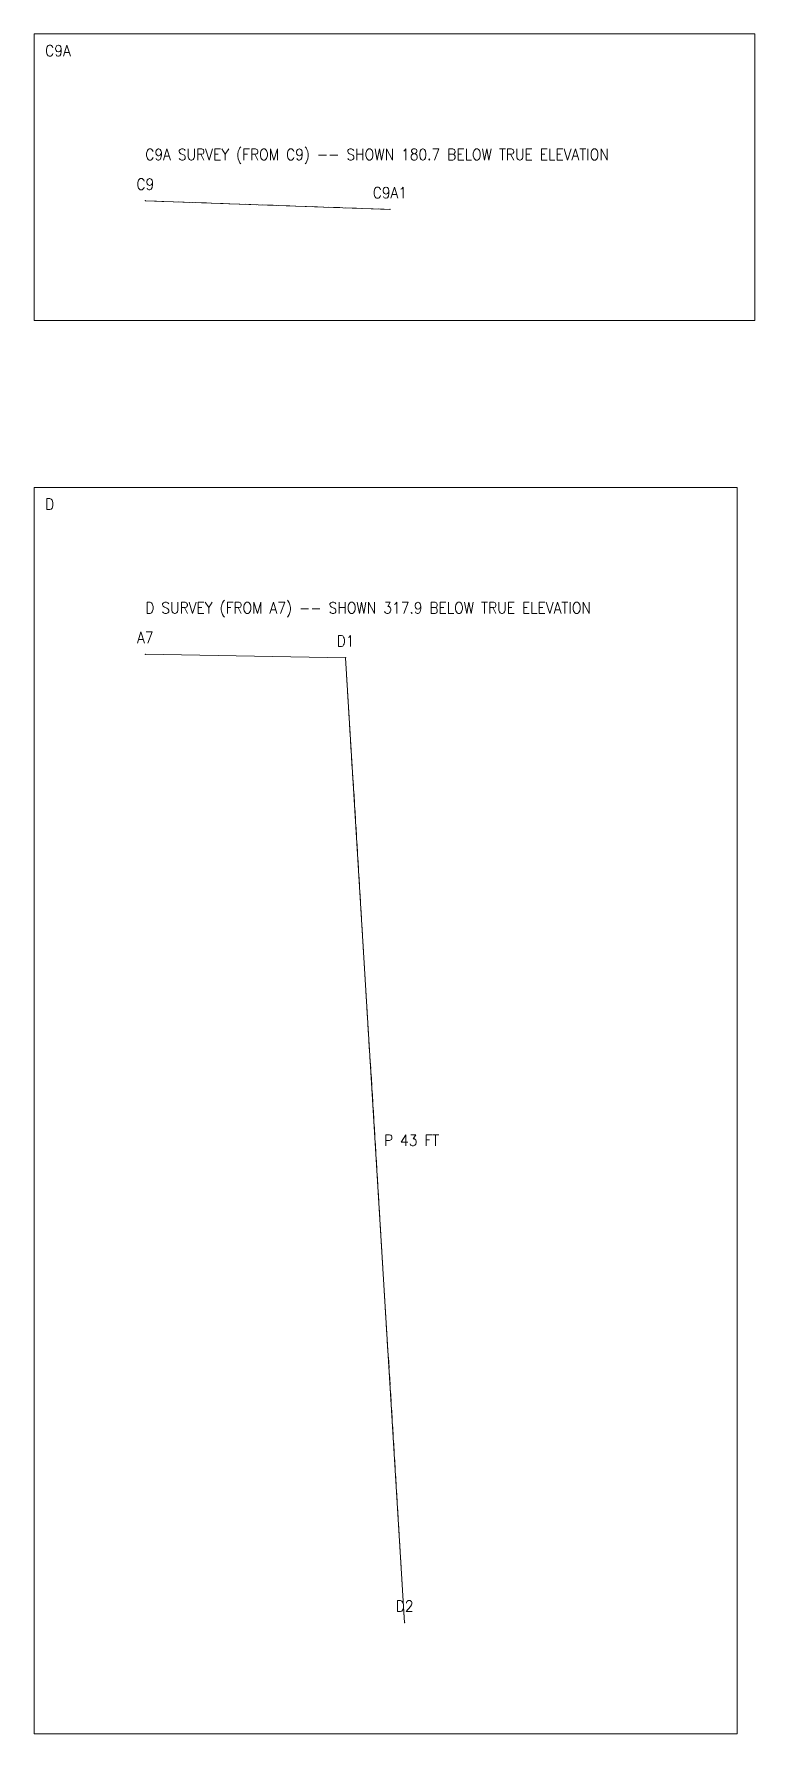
# Model space of a CAD drawing. Header units: feet. Extents: x -90 to 40, y -903 to 22.
# Drawn here: x -90.5 to -58.1, y -902.6 to -826.1 of the extents above; entities that cross this region are included whole.
import ezdxf

# ---------------------------------------------------------------- set-up
doc = ezdxf.new("R2010")
doc.units = ezdxf.units.FT
doc.header["$MEASUREMENT"] = 0
doc.linetypes.add('DASHED', pattern=[0.75, 0.5, -0.25])
for name, color, linetype, lineweight, true_color in [('CTRL-PROFILE-BOX', 8, 'Continuous', 0, 0x808080), ('CTRL-PROFILE-FLOOR-C9A', 8, 'DASHED', 0, 0x808080), ('CTRL-PROFILE-FLOOR-D', 8, 'DASHED', 0, 0x808080), ('CTRL-PROFILE-SHOTS-C9A', 8, 'Continuous', 9, 0x808080), ('CTRL-PROFILE-SHOTS-D', 8, 'Continuous', 9, 0x808080), ('CTRL-PROFILE-STATION-LABELS-C9A', 1, 'Continuous', 0, 0xff0000), ('CTRL-PROFILE-STATION-LABELS-D', 1, 'Continuous', 0, 0xff0000), ('CTRL-PROFILE-STATIONS-C9A', 1, 'Continuous', 9, 0xff0000), ('CTRL-PROFILE-STATIONS-D', 1, 'Continuous', 9, 0xff0000), ('CTRL-PROFILE-TEXT-LABELS-C9A', 1, 'Continuous', 0, 0xff0000), ('CTRL-PROFILE-TEXT-LABELS-D', 1, 'Continuous', 0, 0xff0000)]:
    doc.layers.add(name, color=color, linetype=linetype, lineweight=lineweight, true_color=true_color)
doc.styles.add('textstyle100', font='')
doc.styles.add('textstyle106', font='')
doc.styles.add('textstyle107', font='')
doc.styles.add('textstyle111', font='')
doc.styles.add('textstyle14', font='')
doc.styles.add('textstyle19', font='')
doc.styles.add('textstyle3', font='')
doc.styles.add('textstyle72', font='')
doc.styles.add('textstyle88', font='')
doc.styles.add('textstyle96', font='')
doc.styles.get('textstyle100').set_extended_font_data('standard')
doc.styles.get('textstyle106').set_extended_font_data('standard')
doc.styles.get('textstyle107').set_extended_font_data('standard')
doc.styles.get('textstyle111').set_extended_font_data('standard')
doc.styles.get('textstyle14').set_extended_font_data('standard')
doc.styles.get('textstyle19').set_extended_font_data('standard')
doc.styles.get('textstyle3').set_extended_font_data('standard')
doc.styles.get('textstyle72').set_extended_font_data('standard')
doc.styles.get('textstyle88').set_extended_font_data('standard')
doc.styles.get('textstyle96').set_extended_font_data('standard')

msp = doc.modelspace()

# ---------------------------------------------------------------- linework, layer by layer
at = {"layer": 'CTRL-PROFILE-BOX', "flags": 128}
for points in [[(-90.497, -839.022), (-58.097, -839.022), (-58.097, -826.138), (-90.497, -826.138)], [(-90.497, -902.564), (-58.897, -902.564), (-58.897, -846.522), (-90.497, -846.522)]]:
    msp.add_lwpolyline(points, close=True, dxfattribs=at)
at = {"layer": 'CTRL-PROFILE-FLOOR-C9A'}
msp.add_lwpolyline([(-85.497, -833.638), (-74.504, -834.022)], dxfattribs=at)
at = {"layer": 'CTRL-PROFILE-FLOOR-D'}
msp.add_lwpolyline([(-76.498, -854.178), (-73.843, -897.564)], dxfattribs=at)
at = {"layer": 'CTRL-PROFILE-SHOTS-C9A'}
msp.add_line((-85.497, -833.638), (-74.504, -834.022), dxfattribs=at)
at = {"layer": 'CTRL-PROFILE-SHOTS-D'}
for p, q in [((-85.497, -854.022), (-76.498, -854.178)), ((-76.498, -854.178), (-73.843, -897.564))]:
    msp.add_line(p, q, dxfattribs=at)
at = {"layer": 'CTRL-PROFILE-STATIONS-C9A'}
for p in [(-85.497, -833.638), (-74.504, -834.022)]:
    msp.add_point(p, dxfattribs=at)
at = {"layer": 'CTRL-PROFILE-STATIONS-D'}
for p in [(-85.497, -854.022), (-76.498, -854.178), (-73.843, -897.564)]:
    msp.add_point(p, dxfattribs=at)

# ---------------------------------------------------------------- texts
at = {"layer": 'CTRL-PROFILE-BOX', "char_height": 0.5, "width": 100, "attachment_point": 4}
for s, insert, style in [('C9A', (-89.997, -826.888), 'textstyle96'), ('D', (-89.997, -847.272), 'textstyle111')]:
    msp.add_mtext(s, dxfattribs=dict(at, insert=insert, style=style))
at = {"layer": 'CTRL-PROFILE-STATION-LABELS-C9A', "char_height": 0.5, "width": 100, "attachment_point": 5}
for s, insert, style in [('C9', (-85.497, -832.888), 'textstyle106'), ('C9A1', (-74.504, -833.272), 'textstyle19')]:
    msp.add_mtext(s, dxfattribs=dict(at, insert=insert, style=style))
at = {"layer": 'CTRL-PROFILE-STATION-LABELS-D', "char_height": 0.5, "width": 100, "attachment_point": 5}
for s, insert, style in [('A7', (-85.497, -853.272), 'textstyle88'), ('D1', (-76.498, -853.428), 'textstyle14'), ('D2', (-73.843, -896.814), 'textstyle100')]:
    msp.add_mtext(s, dxfattribs=dict(at, insert=insert, style=style))
at = {"layer": 'CTRL-PROFILE-TEXT-LABELS-C9A', "insert": (-85.497, -831.638), "char_height": 0.5, "width": 100, "attachment_point": 4, "style": 'textstyle3'}
msp.add_mtext('C9A SURVEY (FROM C9) -- SHOWN 180.7 BELOW TRUE ELEVATION', dxfattribs=at)
at = {"layer": 'CTRL-PROFILE-TEXT-LABELS-D', "char_height": 0.5, "width": 100, "attachment_point": 4}
for s, insert, style in [('D SURVEY (FROM A7) -- SHOWN 317.9 BELOW TRUE ELEVATION', (-85.497, -852.022), 'textstyle72'), ('P 43 FT', (-74.771, -875.871), 'textstyle107')]:
    msp.add_mtext(s, dxfattribs=dict(at, insert=insert, style=style))

doc.saveas('drawing.dxf')
